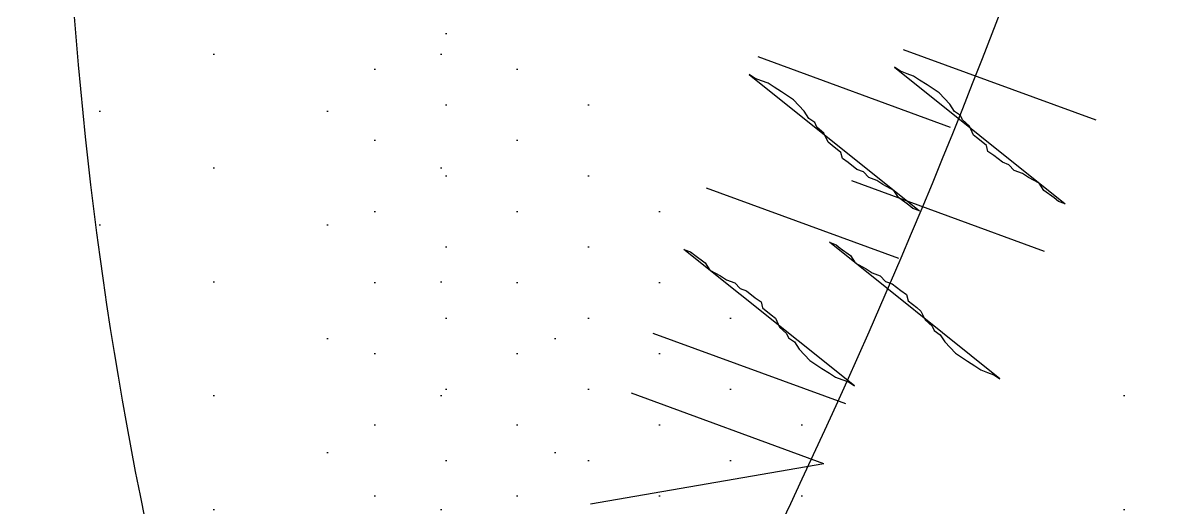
# Model space of a CAD drawing. Extents: x 3694 to 117786, y 20013 to 108631.
# Drawn here: x 83703.7 to 83816.9, y 30373.9 to 30421.5 of the extents above; entities that cross this region are included whole.
import ezdxf

# ---------------------------------------------------------------- set-up
doc = ezdxf.new("R2010")
doc.units = 0
doc.header["$LTSCALE"] = 1000
doc.header["$MEASUREMENT"] = 0
doc.layers.add('家具', color=253, linetype='Continuous')

msp = doc.modelspace()

# ---------------------------------------------------------------- hatches: boundary and pattern name
at = {"layer": '家具'}
h = msp.add_hatch(dxfattribs=at)
h.set_pattern_fill('DOTS', color=8, scale=335.2800000195158, angle=-90.0000000004169, style=0)
h.set_pattern_definition([(270, (111256.2397079756, 11180.68245890895), (20.9550000011435, -10.47750000076235), [0, -20.95500000121974])])
edge = h.paths.add_edge_path()
edge.add_spline(control_points=[(84027.15511742668, 30063.84951564836), (84028.97912367285, 30072.90548769323), (84030.76252983874, 30081.93599412007), (84036.19782185367, 30110.34287196791), (84039.63169860422, 30129.63373144667), (84045.57456561024, 30168.03593621969), (84048.03003279642, 30187.07571478691), (84052.62666024195, 30231.64739469883), (84054.50219399089, 30257.25210493359), (84059.26090707682, 30334.95599048382), (84061.28600784505, 30388.06087078954), (84068.19805183484, 30468.76317827896), (84071.1403265472, 30495.81551098994), (84077.21640674362, 30536.43465740776), (84079.51927136874, 30549.98101310478), (84084.80170846525, 30577.05204844833), (84087.80540463526, 30590.63939114895), (84095.16473866721, 30620.11476973094), (84099.59971871626, 30635.83967392898), (84107.30690558505, 30661.96974661946), (84110.51664513153, 30672.52040503118), (84113.69237292556, 30682.95887921815)], knot_values=[0.007594318894714291, 0.007594318894714291, 0.007594318894714291, 0.007594318894714291, 1.009331685129112, 1.009331685129112, 3.166903830014817, 3.166903830014817, 5.324475974900523, 5.324475974900523, 8.146713981276132, 8.146713981276132, 13.78698518195698, 13.78698518195698, 16.6071207822974, 16.6071207822974, 18.01718858246761, 18.01718858246761, 19.42725638263783, 19.42725638263783, 21.11840045899928, 21.11840045899928, 22.2881602581128, 22.2881602581128, 22.2881602581128, 22.2881602581128], degree=3, periodic=0)
edge.add_ellipse((82197.12121977049, 31244.76312479645), major_axis=(1412.244489370232, 1412.24448934968), ratio=0.9999999999999818, start_angle=-61.33743676422674, end_angle=-48.55714826964773)
edge.add_ellipse((82197.12121976868, 30996.93237551146), major_axis=(1412.244489349654, -1412.244489370206), ratio=0.9999999999999885, start_angle=48.5571482696466, end_angle=61.33743676426361)
edge.add_spline(control_points=[(84113.69237293181, 31558.73662106225), (84110.51664513799, 31569.17509524913), (84107.3069055916, 31579.72575366104), (84099.59971872343, 31605.85582635098), (84095.16473867482, 31621.58073054846), (84087.80540464369, 31651.05610912888), (84084.80170847401, 31664.64345182852), (84079.51927137827, 31691.71448716945), (84077.21640675348, 31705.26084286524), (84071.14032655783, 31745.87998927956), (84068.19805184573, 31772.93232198815), (84063.1088435566, 31832.35191666405), (84061.26726031283, 31864.61623504642), (84059.54576994648, 31896.48947440436)], knot_values=[0.007594318904541566, 0.007594318904541566, 0.007594318904541566, 0.007594318904541566, 1.177354118008585, 1.177354118008585, 2.868498194319651, 2.868498194319651, 4.278565994361959, 4.278565994361959, 5.688633794404266, 5.688633794404266, 8.508769394488882, 8.508769394488882, 11.91787256770212, 11.91787256770212, 11.91787256770212, 11.91787256770212], degree=3, periodic=0)
edge.add_ellipse((84053.77979636936, 31918.91794967945), major_axis=(16.37502602238737, 16.37502602214906), ratio=0.9999999999995666, start_angle=225.8035234418923, end_angle=239.417541532368, ccw=False)
edge.add_ellipse((83918.20968781575, 32282.87509823796), major_axis=(290.1065513958403, 290.1065513916184), ratio=0.9999999999994232, start_angle=234.5429178462428, end_angle=244.3434878472222, ccw=False)
edge.add_ellipse((84698.50685640321, 31759.47094113641), major_axis=(510.6161812611901, -510.6161812686211), ratio=0.9999999999999988, start_angle=215.5301837112753, end_angle=236.2784491778619)
edge.add_ellipse((88465.50364139216, 31287.66644057351), major_axis=(3173.045961268694, -3173.045961314871), ratio=1, start_angle=220.7753203818918, end_angle=231.6420249032678)
edge.add_ellipse((85006.45974289553, 30385.31873802359), major_axis=(756.0877006840558, 756.0877006730525), ratio=0.9999999999999949, start_angle=113.9930274311128, end_angle=139.4777875760855)
edge.add_ellipse((83926.80302405967, 30275.82137921937), major_axis=(20.77520892334281, -20.77520892364515), ratio=0.999999999999889, start_angle=29.349690518414718, end_angle=107.31395154978779, ccw=False)
edge.add_ellipse((83668.52300488591, 30519.22352959977), major_axis=(269.5263520541502, -269.5263520580726), ratio=0.9999999999999978, start_angle=326.06965526290503, end_angle=363.74867896470926, ccw=False)
edge.add_ellipse((83393.05868661722, 30299.26537327281), major_axis=(269.5447157622294, 269.5447157583069), ratio=0.9999999999729833, start_angle=289.4364312615882, end_angle=291.1525348597326, ccw=False)
edge.add_ellipse((83677.75923026488, 28632.01307467539), major_axis=(1063.437138946659, 1063.437138931183), ratio=0.9999999999999937, start_angle=35.30528515153998, end_angle=42.74492259143477, ccw=False)
edge.add_ellipse((83881.44646173222, 29903.69415923853), major_axis=(153.1024992126795, -153.1024992149076), ratio=0.999999999999859, start_angle=92.70420918075928, end_angle=121.7648417998393, ccw=False)
edge = h.paths.add_edge_path()
edge.add_ellipse((83967.43798243221, 29947.41788496872), major_axis=(59.6212863880511, 59.62128638718345), ratio=0.9999999999999157, start_angle=248.1334738211491, end_angle=277.7178630449272)
edge.add_ellipse((83918.64620866305, 29975.41144803368), major_axis=(99.19644208388807, 99.19644208244446), ratio=0.9999999999997502, start_angle=-79.30676778778508, end_angle=-64.31921627686972)
edge.add_ellipse((83793.84818723201, 31486.22295730763), major_axis=(1116.038544751136, -1116.038544767378), ratio=0.9999999999999984, start_angle=303.32411686118166, end_angle=324.37804893725087, ccw=False)
edge.add_spline(control_points=[(83474.4361509018, 29940.5645157935), (83474.2386856984, 29938.37796613926), (83473.38436068178, 29928.79117081313), (83472.7966154394, 29918.77873062686), (83471.94148317343, 29909.38010908476)], knot_values=[0, 0, 0, 0, 0.2418033642713523, 1.052830296575082, 1.052830296575082, 1.052830296575082, 1.052830296575082], degree=3, periodic=0)
edge.add_ellipse((83434.0292442984, 29912.68040538869), major_axis=(26.90938323546606, 26.90938323507446), ratio=0.9999999999999187, start_angle=238.7767705824798, end_angle=310.27284356007203, ccw=False)
edge.add_ellipse((83764.21182816158, 33919.22290212384), major_axis=(2868.19079716257, -2868.19079720431), ratio=0.999999999999999, start_angle=310.4593117003497, end_angle=318.3404531218047)
edge = h.paths.add_edge_path()
edge.add_ellipse((83967.43798244897, 32294.27761531368), major_axis=(59.62128638720404, -59.6212863880717), ratio=0.9999999999995934, start_angle=82.28213695507955, end_angle=111.8665261788591)
edge.add_ellipse((83764.21182812155, 28322.47259816152), major_axis=(2868.190797204475, 2868.190797162734), ratio=0.9999999999999925, start_angle=41.65954687821016, end_angle=49.54410408661445)
edge.add_ellipse((83433.85297564024, 32328.98011737374), major_axis=(26.90938323507334, -26.90938323546495), ratio=0.9999999999999033, start_angle=49.98346972011012, end_angle=121.3236457343994, ccw=False)
edge.add_spline(control_points=[(83471.7647325996, 32332.28594502531), (83472.10160479127, 32328.58941357072), (83472.37619424162, 32325.15364554651), (83472.62261993198, 32321.89144896292)], knot_values=[0, 0, 0, 0, 0.3189857557440551, 0.3189857557440551, 0.3189857557440551, 0.3189857557440551], degree=3, periodic=0)
edge.add_ellipse((83902.11064115842, 28776.02485493893), major_axis=(2525.631590593394, -2525.631590630149), ratio=0.9999999999999991, start_angle=132.8754075785099, end_angle=141.9062269296692, ccw=False)
edge = h.paths.add_edge_path()
edge.add_ellipse((83753.5508665897, 31858.42556464603), major_axis=(221.1621733467877, -221.1621733500064), ratio=0.9999999999999994, start_angle=219.8560000035077, end_angle=290.9319768433341)
edge.add_ellipse((83844.27380604482, 31598.98349199237), major_axis=(155.4479335059184, -155.4479335081807), ratio=0.9999999999999929, start_angle=231.8281592482279, end_angle=294.8810682384705)
edge.add_ellipse((83220.82232209203, 31223.88327474505), major_axis=(405.3237388022998, 405.3237387964011), ratio=0.9999999999999992, start_angle=285.52623263396157, end_angle=332.11357467867344, ccw=False)
edge.add_ellipse((83930.83496040059, 30642.74064309393), major_axis=(258.8230775317033, 258.8230775279367), ratio=0.9999999999999818, start_angle=80.19826500577827, end_angle=130.5062586859865)
edge.add_ellipse((83656.38910223376, 30409.27637132816), major_axis=(196.0891473893851, -196.0891473922387), ratio=0.9999999999999981, start_angle=154.0384846775883, end_angle=216.6923729745889)
edge.add_ellipse((83742.31999035792, 29953.04518182699), major_axis=(433.6778078819464, 433.6778078756351), ratio=0.999999999999949, start_angle=80.98112304628877, end_angle=109.8781780001218)
edge.add_ellipse((98874.49023999237, 31069.66315227786), major_axis=(11109.22604682503, 11109.22604666336), ratio=0.9999999999995928, start_angle=138.1241672681158, end_angle=138.7143909774701)
edge.add_spline(control_points=[(83196.67458397562, 30051.86996501972), (83203.70190761602, 30051.42830050935), (83210.84735139846, 30051.32810774105), (83218.35348012175, 30051.60857363947)], knot_values=[2.293510373809953, 2.293510373809953, 2.293510373809953, 2.293510373809953, 2.979732802934619, 2.979732802934619, 2.979732802934619, 2.979732802934619], degree=3, periodic=0)
edge.add_spline(control_points=[(83218.35348012175, 30051.60857363947), (83222.57265282645, 30051.76622268945), (83233.92762974976, 30052.49451053924), (83249.9028957067, 30054.55284509757), (83246.24242323764, 30068.29956438962), (83249.98165012314, 30072.0753370373), (83252.75826761083, 30073.65261044333)], knot_values=[2.979732802934619, 2.979732802934619, 2.979732802934619, 2.979732802934619, 3.36545639614831, 3.990521829336836, 4.278466320926378, 4.605763273049225, 4.605763273049225, 4.605763273049225, 4.605763273049225], degree=3, periodic=0)
edge.add_spline(control_points=[(83252.75826761083, 30073.65261044333), (83255.54464780063, 30075.23542960778), (83259.12399357097, 30076.38384293904), (83262.70333934149, 30077.53225627031)], knot_values=[4.605763273049225, 4.605763273049225, 4.605763273049225, 4.605763273049225, 4.934211014792284, 4.934211014792284, 4.934211014792284, 4.934211014792284], degree=3, periodic=0)
edge.add_ellipse((83677.75923026488, 28632.01307467539), major_axis=(1063.437138946965, 1063.437138931489), ratio=0.9999999999998375, start_angle=52.795632896919415, end_angle=61.02050574382298, ccw=False)
edge.add_ellipse((83606.43853596541, 30391.82192870189), major_axis=(212.5834902204784, 212.5834902173847), ratio=0.9999999999999212, start_angle=165.6335501199894, end_angle=198.8130742464472, ccw=False)
edge.add_ellipse((83606.53529219133, 30073.20208772484), major_axis=(217.1797520395243, -217.1797520426849), ratio=0.9999999999998674, start_angle=151.0252170128921, end_angle=192.4102655699839, ccw=False)
edge.add_ellipse((83958.57061230812, 30199.8162238651), major_axis=(331.0872910126342, -331.0872910174525), ratio=0.9999999999999813, start_angle=177.8463850309959, end_angle=203.8962665094932, ccw=False)
edge.add_ellipse((83391.45132926984, 30184.46120221519), major_axis=(308.6143108828238, 308.6143108783327), ratio=0.99999999999966, start_angle=2.0533838449994732, end_angle=10.260448050109005, ccw=False)
edge.add_spline(control_points=[(83688.80962410086, 30503.93519216686), (83697.76162831933, 30496.88594257535), (83720.20407128055, 30479.21365623382), (83710.42763319172, 30542.4570108064), (83733.44099475267, 30577.51144562587), (83760.66692495726, 30637.11177086852), (83728.07013237603, 30702.74252196374), (83747.31235151888, 30784.50807644733), (83763.24835103104, 30871.3387227628), (83822.93104365663, 30907.47544095397), (83831.5542470285, 30963.01912850196), (83864.4119503361, 30951.19898152208), (83865.89797450964, 30968.36456537583), (83866.57851991047, 30977.30063957456)], knot_values=[28.72622828787619, 28.72622828787619, 28.72622828787619, 28.72622828787619, 29.65137003608691, 31.04553471454428, 32.97090723718488, 34.80045963000916, 37.53798117998499, 40.13244696109814, 43.73799823656201, 46.29924793153518, 47.53881564063179, 48.20545028199999, 48.98405692497199, 48.98405692497199, 48.98405692497199, 48.98405692550385], degree=3, periodic=0)
edge.add_ellipse((77579.6898859512, 31139.0403968073), major_axis=(4446.972478297195, 4446.972478232476), ratio=0.9999999999999976, start_angle=-46.47369586912973, end_angle=-42.84626635100496)
edge.add_spline(control_points=[(83864.21607810677, 31375.38545175377), (83862.81395455799, 31389.27132053718), (83859.6371019301, 31413.7790503848), (83816.06914233156, 31444.79300325448), (83795.3408773722, 31513.37248249469), (83759.8912261637, 31577.01717162506), (83771.15279836346, 31648.50423551207), (83734.39387655049, 31671.15767597621), (83702.0344097513, 31758.01166092785), (83701.46360967551, 31736.77296732064)], knot_values=[0, 0, 0, 1.163513729807164e-12, 1.426783815582302, 2.507845637052222, 5.446644405802077, 8.794161911986935, 10.36550993041577, 12.19506232323765, 14.47634677036475, 14.47634677036475, 14.47634677036475, 14.47634677036475], degree=3, periodic=0)
edge.add_ellipse((84094.56320862369, 31991.15514800607), major_axis=(331.0872910126524, -331.0872910174706), ratio=0.9999999999999547, start_angle=233.1899730444863, end_angle=257.9076692015958, ccw=False)
edge.add_ellipse((83779.72798511799, 32193.24123886909), major_axis=(217.1797520395305, -217.179752042691), ratio=0.9999999999999556, start_angle=244.6759739839959, end_angle=286.0610225410798, ccw=False)
edge.add_ellipse((83708.42717162543, 31882.70169803538), major_axis=(212.5834902213945, 212.5834902183008), ratio=0.9999999999956851, start_angle=85.14470269029368, end_angle=91.45268943398088, ccw=False)
edge.add_ellipse((83674.22219581134, 33494.59638257384), major_axis=(983.7752406303243, 983.7752406160079), ratio=0.9999999999998531, start_angle=208.0880272447276, end_angle=218.4118439115923, ccw=False)
edge.add_spline(control_points=[(83269.4992919237, 32163.49652937126), (83263.98926071734, 32165.30407445101), (83258.47922951086, 32167.11161953051), (83255.89064627368, 32170.49494394559)], knot_values=[4.42752981046754, 4.42752981046754, 4.42752981046754, 4.42752981046754, 4.934211014792284, 4.934211014792284, 4.934211014792284, 4.934211014792284], degree=3, periodic=0)
edge.add_ellipse((83748.31931969017, 32290.21585165175), major_axis=(358.3427787335385, -358.3427787387537), ratio=0.999999999999975, start_angle=238.6648212037559, end_angle=277.816367146285)
h = msp.add_hatch(dxfattribs=at)
h.set_pattern_fill('DOTS', color=8, scale=178.8160000104085, angle=-90.0000000004169, style=0)
h.set_pattern_definition([(90, (99827.03684580437, 40884.77760019903), (11.17600000069119, 5.588000000243943), [0, -11.17600000065053])])
edge = h.paths.add_edge_path(flags=17)
edge.add_ellipse((83919.17419516394, 30580.72069023791), major_axis=(23.25952561871671, -23.2595256190552), ratio=0.9999999999999566, start_angle=197.4293742980922, end_angle=247.2256321012528)
edge.add_ellipse((83812.21124108174, 30531.90675167726), major_axis=(59.904649167237, 59.90464916636522), ratio=0.9999999999999393, start_angle=-19.5751923782937, end_angle=24.16555291353093)
edge.add_ellipse((83854.27843657587, 30566.04156581144), major_axis=(32.94986328230103, 32.94986328182152), ratio=0.9999999999999538, start_angle=-5.078446253501681, end_angle=59.84114380388081, ccw=False)
edge = h.paths.add_edge_path(flags=17)
edge.add_ellipse((83163.75704085657, 30665.53658972289), major_axis=(481.3748926455798, -481.3748926525853), ratio=0.9999999999980935, start_angle=400.4122738737361, end_angle=401.14692602743605, ccw=False)
edge.add_ellipse((83788.66361781076, 30599.70835386248), major_axis=(38.80003682615098, -38.80003682671563), ratio=0.9999999999998465, start_angle=56.96626177507412, end_angle=128.4606080737423)
edge.add_ellipse((83796.77648484954, 30675.53518460412), major_axis=(15.12758440150134, -15.12758440172149), ratio=0.9999999999999712, start_angle=310.0022228544645, end_angle=447.0101969954212)
edge.add_ellipse((83752.22458916833, 30622.11157614165), major_axis=(64.19840911879201, -64.19840911972629), ratio=0.9999999999999993, start_angle=43.53494098790259, end_angle=93.25647343301858, ccw=False)
edge = h.paths.add_edge_path()
edge.add_ellipse((83580.18283011057, 30597.60968812413), major_axis=(242.0371122325541, 242.0371122290318), ratio=0.9999999999999936, start_angle=258.5394166081302, end_angle=308.1497845990816, ccw=False)
edge.add_spline(control_points=[(83769.30285520908, 30312.30714081546), (83761.36164748919, 30305.7257152477), (83751.25523110869, 30297.34983219422), (83742.66776385761, 30302.97867593136), (83740.944754142, 30304.56856041494)], knot_values=[0, 0, 0, 0, 1.42238482592121, 1.810204922351612, 1.810204922351612, 1.810204922351612, 1.810204922351612], degree=3, periodic=0)
edge.add_ellipse((83163.75704087263, 30665.53658971816), major_axis=(481.3748926365894, -481.3748926435948), ratio=0.9999999999984875, start_angle=12.9785078464626, end_angle=17.57136510295455)
edge.add_ellipse((83606.79391079133, 30611.58797402), major_axis=(216.1019309929251, -216.10193099607), ratio=0.9999999999999805, start_angle=346.8345493291795, end_angle=397.9332034731351)
edge.add_ellipse((83452.8258495396, 30676.44200364913), major_axis=(331.3486877307118, -331.3486877355338), ratio=0.9999999999999989, start_angle=32.37103093941994, end_angle=75.25655211311418)
edge.add_ellipse((82863.17626978274, 30817.27515258704), major_axis=(706.3772336419537, 706.3772336316739), ratio=0.9999999999997193, start_angle=-39.52687022804582, end_angle=-36.92237628317469)
edge.add_spline(control_points=[(83852.23337975724, 30957.64475617141), (83855.95283407386, 30957.80998533812), (83867.22988482236, 30955.64970532113), (83870.12077772139, 30943.95705399555), (83872.07238671699, 30936.06347775233)], knot_values=[0, 0, 0, 0, 0.5819764206049407, 1.791185280154921, 1.791185280154921, 1.791185280154921, 1.791185280154921], degree=3, periodic=0)
edge.add_ellipse((83422.23205897101, 30686.50987398993), major_axis=(363.7535715381587, -363.7535715434523), ratio=0.9999999999999993, start_angle=390.3935585979345, end_angle=434.019778702312, ccw=False)
edge = h.paths.add_edge_path()
edge.add_spline(control_points=[(83828.27900084098, 30937.98963903839), (83832.15863116404, 30944.9949617565), (83837.55144093653, 30954.73258355781), (83849.04813677039, 30957.50325825284), (83852.23337975724, 30957.64475617141)], knot_values=[1.791185280154921, 1.791185280154921, 1.791185280154921, 1.791185280154921, 3.069002213139684, 3.567391534373676, 3.567391534373676, 3.567391534373676, 3.567391534373676], degree=3, periodic=0)
edge.add_ellipse((82863.17626978274, 30817.27515258678), major_axis=(706.3772336421976, 706.3772336319176), ratio=0.999999999999922, start_angle=320.47312977196174, end_angle=323.0776237168323, ccw=False)
edge.add_ellipse((84163.12516639534, 30658.29685382225), major_axis=(281.0686011704061, 281.0686011663158), ratio=0.9999999999999806, start_angle=95.23358330781208, end_angle=138.9317992611657)
edge.add_ellipse((84169.12655720544, 30493.54676055024), major_axis=(300.7962628500186, -300.7962628543961), ratio=0.9999999999999956, start_angle=206.1422413992029, end_angle=244.4432589827649)
edge.add_ellipse((83163.75704087263, 30665.53658971816), major_axis=(481.3748926365481, -481.3748926435531), ratio=0.999999999997209, start_angle=372.9785078464747, end_angle=377.5713651029771, ccw=False)
edge.add_spline(control_points=[(83740.944754142, 30304.56856041494), (83738.32992694083, 30306.98135771771), (83731.2022829289, 30316.99910742217), (83728.07591740064, 30326.82818275806), (83725.97851335838, 30333.42227489366)], knot_values=[1.810204922351612, 1.810204922351612, 1.810204922351612, 1.810204922351612, 2.398757922429805, 3.598446597238173, 3.598446597238173, 3.598446597238173, 3.598446597238173], degree=3, periodic=0)
edge.add_ellipse((84096.28077955298, 30451.42514902838), major_axis=(274.8167086033964, 274.8167085993969), ratio=0.9999999999999986, start_angle=107.85150721330089, end_angle=152.6753304847041, ccw=False)
edge.add_ellipse((84040.73313160012, 30720.11018314488), major_axis=(215.1838922624662, 215.1838922593347), ratio=0.9999999999999896, start_angle=89.27769578140129, end_angle=152.4675057723358, ccw=False)
h = msp.add_hatch(dxfattribs=at)
h.set_pattern_fill('DOTS', color=8, scale=111.7600000065053, angle=-90.0000000004169, style=0)
h.set_pattern_definition([(270, (60499.17146579662, 120994.9704628255), (6.985000000381167, -3.492500000254116), [0, -6.98500000040658])])
edge = h.paths.add_edge_path()
edge.add_ellipse((83721.48270069985, 29954.88681396513), major_axis=(290.1065513958096, 290.1065513915877), ratio=0.9999999999998728, start_angle=35.18648228385678, end_angle=43.96553536475812)
edge.add_ellipse((83597.6815511042, 30408.2236448246), major_axis=(97.66234371870365, -97.66234372012491), ratio=0.9999999999999937, start_angle=26.80313823718866, end_angle=71.9801915166628)
edge.add_ellipse((83391.45132926984, 30184.46120221474), major_axis=(308.6143108828816, 308.6143108783905), ratio=0.9999999999999354, start_angle=338.5948503737864, end_angle=356.0153580243669, ccw=False)

# ---------------------------------------------------------------- linework, layer by layer
at = {"layer": '家具', "color": 8, "linetype": 'Continuous'}
for p, q in [((83775.86599450684, 30418.22924827062, 1.41431932393393e-09), (83794.76920603114, 30411.3034997662, 1.41431932393393e-09)), ((83775.86599450684, 30418.22924827062, 1.41431932393393e-09), (83794.76920603114, 30411.3034997662, 1.41431932393393e-09)), ((83775.86599450684, 30418.22924827062, 1.41431932393393e-09), (83794.76920603114, 30411.3034997662, 1.41431932393393e-09)), ((83775.86599450684, 30418.22924827062, 1.41431932393393e-09), (83794.76920603114, 30411.3034997662, 1.41431932393393e-09)), ((83790.15487810007, 30418.93304120847, 1.41431932393393e-09), (83809.05808962444, 30412.00729270427, 1.41431932393393e-09)), ((83790.15487810007, 30418.93304120847, 1.41431932393393e-09), (83809.05808962444, 30412.00729270427, 1.41431932393393e-09)), ((83790.15487810007, 30418.93304120847, 1.41431932393393e-09), (83809.05808962444, 30412.00729270427, 1.41431932393393e-09)), ((83790.15487810007, 30418.93304120847, 1.41431932393393e-09), (83809.05808962444, 30412.00729270427, 1.41431932393393e-09)), ((83804.0236568366, 30399.09272190877, 1.41431932393393e-09), (83785.12044531232, 30406.01847041316, 1.41431932393393e-09)), ((83804.0236568366, 30399.09272190877, 1.41431932393393e-09), (83785.12044531232, 30406.01847041316, 1.41431932393393e-09)), ((83804.0236568366, 30399.09272190877, 1.41431932393393e-09), (83785.12044531232, 30406.01847041316, 1.41431932393393e-09)), ((83804.0236568366, 30399.09272190877, 1.41431932393393e-09), (83785.12044531232, 30406.01847041316, 1.41431932393393e-09)), ((83789.73477324341, 30398.3889289707, 1.41431932393393e-09), (83770.83156171911, 30405.31467747512, 1.41431932393393e-09)), ((83789.73477324341, 30398.3889289707, 1.41431932393393e-09), (83770.83156171911, 30405.31467747512, 1.41431932393393e-09)), ((83789.73477324341, 30398.3889289707, 1.41431932393393e-09), (83770.83156171911, 30405.31467747512, 1.41431932393393e-09)), ((83789.73477324341, 30398.3889289707, 1.41431932393393e-09), (83770.83156171911, 30405.31467747512, 1.41431932393393e-09)), ((83784.50593616138, 30384.11728550525, 1.41431932393393e-09), (83765.60272463715, 30391.04303400965, 1.41431932393393e-09)), ((83784.50593616138, 30384.11728550525, 1.41431932393393e-09), (83765.60272463715, 30391.04303400965, 1.41431932393393e-09)), ((83784.50593616138, 30384.11728550525, 1.41431932393393e-09), (83765.60272463715, 30391.04303400965, 1.41431932393393e-09)), ((83784.50593616138, 30384.11728550525, 1.41431932393393e-09), (83765.60272463715, 30391.04303400965, 1.41431932393393e-09)), ((83782.35288559823, 30378.2407264312, 1.41431932393393e-09), (83763.44967407396, 30385.1664749354, 1.41431932393393e-09)), ((83782.35288559823, 30378.2407264312, 1.41431932393393e-09), (83763.44967407396, 30385.1664749354, 1.41431932393393e-09)), ((83782.35288559823, 30378.2407264312, 1.41431932393393e-09), (83763.44967407396, 30385.1664749354, 1.41431932393393e-09)), ((83782.35288559823, 30378.2407264312, 1.41431932393393e-09), (83763.44967407396, 30385.1664749354, 1.41431932393393e-09)), ((83782.35288559823, 30378.2407264312, 1.41431932393393e-09), (83759.45115159955, 30374.25286522667, 1.41431932393393e-09)), ((83782.35288559823, 30378.2407264312, 1.41431932393393e-09), (83759.45115159955, 30374.25286522667, 1.41431932393393e-09)), ((83782.35288559823, 30378.2407264312, 1.41431932393393e-09), (83759.45115159955, 30374.25286522667, 1.41431932393393e-09)), ((83782.35288559823, 30378.2407264312, 1.41431932393393e-09), (83759.45115159955, 30374.25286522667, 1.41431932393393e-09))]:
    msp.add_line(p, q, dxfattribs=at)
for points in [[(83806.04043547083, 30403.77087540769), (83805.3990510233, 30404.00586549773), (83804.97676021013, 30404.34245417721), (83803.97183247205, 30405.07437905849), (83803.50669059204, 30405.79040748421), (83802.4438548399, 30406.36167867497), (83801.86121791486, 30406.75701487675), (83801.0594873555, 30407.05075248931), (83800.5352903743, 30407.60559529479), (83799.8939059269, 30407.84058538482), (83799.04932430056, 30408.51376274361), (83798.46668737556, 30408.90909894558), (83798.32223771936, 30409.50763232608), (83797.47765609315, 30410.18080968483), (83797.05536527996, 30410.51739836435), (83796.64897092247, 30411.39377290179), (83795.96473540812, 30412.00820273828), (83795.76153822942, 30412.446390007), (83795.1789013044, 30412.84172620878), (83794.7137594244, 30413.5577546345), (83794.1898700219, 30414.11343694845), (83793.66598061948, 30414.6691192622), (83793.08334369444, 30415.06445546398), (83792.50070676942, 30415.45979166599), (83791.758563241, 30415.91356781172), (83791.175926316, 30416.30890401372), (83790.53454186847, 30416.54389410376), (83789.89315742104, 30416.77888419379), (83789.310520496, 30417.17422039558)], [(83806.04043547083, 30403.77087540769), (83805.3990510233, 30404.00586549773), (83804.97676021013, 30404.34245417721), (83803.97183247205, 30405.07437905849), (83803.50669059204, 30405.79040748421), (83802.4438548399, 30406.36167867497), (83801.86121791486, 30406.75701487675), (83801.0594873555, 30407.05075248931), (83800.5352903743, 30407.60559529479), (83799.8939059269, 30407.84058538482), (83799.04932430056, 30408.51376274361), (83798.46668737556, 30408.90909894558), (83798.32223771936, 30409.50763232608), (83797.47765609315, 30410.18080968483), (83797.05536527996, 30410.51739836435), (83796.64897092247, 30411.39377290179), (83795.96473540812, 30412.00820273828), (83795.76153822942, 30412.446390007), (83795.1789013044, 30412.84172620878), (83794.7137594244, 30413.5577546345), (83794.1898700219, 30414.11343694845), (83793.66598061948, 30414.6691192622), (83793.08334369444, 30415.06445546398), (83792.50070676942, 30415.45979166599), (83791.758563241, 30415.91356781172), (83791.175926316, 30416.30890401372), (83790.53454186847, 30416.54389410376), (83789.89315742104, 30416.77888419379), (83789.310520496, 30417.17422039558)], [(83806.04043547083, 30403.77087540769), (83805.3990510233, 30404.00586549773), (83804.97676021013, 30404.34245417721), (83803.97183247205, 30405.07437905849), (83803.50669059204, 30405.79040748421), (83802.4438548399, 30406.36167867497), (83801.86121791486, 30406.75701487675), (83801.0594873555, 30407.05075248931), (83800.5352903743, 30407.60559529479), (83799.8939059269, 30407.84058538482), (83799.04932430056, 30408.51376274361), (83798.46668737556, 30408.90909894558), (83798.32223771936, 30409.50763232608), (83797.47765609315, 30410.18080968483), (83797.05536527996, 30410.51739836435), (83796.64897092247, 30411.39377290179), (83795.96473540812, 30412.00820273828), (83795.76153822942, 30412.446390007), (83795.1789013044, 30412.84172620878), (83794.7137594244, 30413.5577546345), (83794.1898700219, 30414.11343694845), (83793.66598061948, 30414.6691192622), (83793.08334369444, 30415.06445546398), (83792.50070676942, 30415.45979166599), (83791.758563241, 30415.91356781172), (83791.175926316, 30416.30890401372), (83790.53454186847, 30416.54389410376), (83789.89315742104, 30416.77888419379), (83789.310520496, 30417.17422039558)], [(83806.04043547083, 30403.77087540769), (83805.3990510233, 30404.00586549773), (83804.97676021013, 30404.34245417721), (83803.97183247205, 30405.07437905849), (83803.50669059204, 30405.79040748421), (83802.4438548399, 30406.36167867497), (83801.86121791486, 30406.75701487675), (83801.0594873555, 30407.05075248931), (83800.5352903743, 30407.60559529479), (83799.8939059269, 30407.84058538482), (83799.04932430056, 30408.51376274361), (83798.46668737556, 30408.90909894558), (83798.32223771936, 30409.50763232608), (83797.47765609315, 30410.18080968483), (83797.05536527996, 30410.51739836435), (83796.64897092247, 30411.39377290179), (83795.96473540812, 30412.00820273828), (83795.76153822942, 30412.446390007), (83795.1789013044, 30412.84172620878), (83794.7137594244, 30413.5577546345), (83794.1898700219, 30414.11343694845), (83793.66598061948, 30414.6691192622), (83793.08334369444, 30415.06445546398), (83792.50070676942, 30415.45979166599), (83791.758563241, 30415.91356781172), (83791.175926316, 30416.30890401372), (83790.53454186847, 30416.54389410376), (83789.89315742104, 30416.77888419379), (83789.310520496, 30417.17422039558)], [(83791.75155187749, 30403.06708246962), (83791.11016743006, 30403.30207255969), (83790.68787661692, 30403.63866123915), (83789.68294887884, 30404.37058612045), (83789.21780699883, 30405.08661454614), (83788.15497124661, 30405.6578857369), (83787.5723343217, 30406.05322193891), (83786.77060376228, 30406.34695955146), (83786.24640678112, 30406.90180235675), (83785.60502233356, 30407.13679244678), (83784.76044070737, 30407.80996980554), (83784.17780378235, 30408.20530600755), (83784.03335412615, 30408.80383938823), (83783.18877249985, 30409.47701674699), (83782.76648168678, 30409.81360542629), (83782.36008732929, 30410.68997996394), (83781.67585181489, 30411.30440980021), (83781.4726546362, 30411.74259706893), (83780.8900177112, 30412.13793327094), (83780.42487583119, 30412.85396169666), (83779.90098642866, 30413.40964401041), (83779.37709702618, 30413.96532632416), (83778.79446010113, 30414.36066252613), (83778.21182317626, 30414.75599872792), (83777.46967964784, 30415.20977487367), (83776.88704272278, 30415.60511107568), (83776.24565827526, 30415.84010116569), (83775.60427382773, 30416.07509125576), (83775.02163690269, 30416.47042745773)], [(83791.75155187749, 30403.06708246962), (83791.11016743006, 30403.30207255969), (83790.68787661692, 30403.63866123915), (83789.68294887884, 30404.37058612045), (83789.21780699883, 30405.08661454614), (83788.15497124661, 30405.6578857369), (83787.5723343217, 30406.05322193891), (83786.77060376228, 30406.34695955146), (83786.24640678112, 30406.90180235675), (83785.60502233356, 30407.13679244678), (83784.76044070737, 30407.80996980554), (83784.17780378235, 30408.20530600755), (83784.03335412615, 30408.80383938823), (83783.18877249985, 30409.47701674699), (83782.76648168678, 30409.81360542629), (83782.36008732929, 30410.68997996394), (83781.67585181489, 30411.30440980021), (83781.4726546362, 30411.74259706893), (83780.8900177112, 30412.13793327094), (83780.42487583119, 30412.85396169666), (83779.90098642866, 30413.40964401041), (83779.37709702618, 30413.96532632416), (83778.79446010113, 30414.36066252613), (83778.21182317626, 30414.75599872792), (83777.46967964784, 30415.20977487367), (83776.88704272278, 30415.60511107568), (83776.24565827526, 30415.84010116569), (83775.60427382773, 30416.07509125576), (83775.02163690269, 30416.47042745773)], [(83791.75155187749, 30403.06708246962), (83791.11016743006, 30403.30207255969), (83790.68787661692, 30403.63866123915), (83789.68294887884, 30404.37058612045), (83789.21780699883, 30405.08661454614), (83788.15497124661, 30405.6578857369), (83787.5723343217, 30406.05322193891), (83786.77060376228, 30406.34695955146), (83786.24640678112, 30406.90180235675), (83785.60502233356, 30407.13679244678), (83784.76044070737, 30407.80996980554), (83784.17780378235, 30408.20530600755), (83784.03335412615, 30408.80383938823), (83783.18877249985, 30409.47701674699), (83782.76648168678, 30409.81360542629), (83782.36008732929, 30410.68997996394), (83781.67585181489, 30411.30440980021), (83781.4726546362, 30411.74259706893), (83780.8900177112, 30412.13793327094), (83780.42487583119, 30412.85396169666), (83779.90098642866, 30413.40964401041), (83779.37709702618, 30413.96532632416), (83778.79446010113, 30414.36066252613), (83778.21182317626, 30414.75599872792), (83777.46967964784, 30415.20977487367), (83776.88704272278, 30415.60511107568), (83776.24565827526, 30415.84010116569), (83775.60427382773, 30416.07509125576), (83775.02163690269, 30416.47042745773)], [(83791.75155187749, 30403.06708246962), (83791.11016743006, 30403.30207255969), (83790.68787661692, 30403.63866123915), (83789.68294887884, 30404.37058612045), (83789.21780699883, 30405.08661454614), (83788.15497124661, 30405.6578857369), (83787.5723343217, 30406.05322193891), (83786.77060376228, 30406.34695955146), (83786.24640678112, 30406.90180235675), (83785.60502233356, 30407.13679244678), (83784.76044070737, 30407.80996980554), (83784.17780378235, 30408.20530600755), (83784.03335412615, 30408.80383938823), (83783.18877249985, 30409.47701674699), (83782.76648168678, 30409.81360542629), (83782.36008732929, 30410.68997996394), (83781.67585181489, 30411.30440980021), (83781.4726546362, 30411.74259706893), (83780.8900177112, 30412.13793327094), (83780.42487583119, 30412.85396169666), (83779.90098642866, 30413.40964401041), (83779.37709702618, 30413.96532632416), (83778.79446010113, 30414.36066252613), (83778.21182317626, 30414.75599872792), (83777.46967964784, 30415.20977487367), (83776.88704272278, 30415.60511107568), (83776.24565827526, 30415.84010116569), (83775.60427382773, 30416.07509125576), (83775.02163690269, 30416.47042745773)], [(83768.62037879074, 30399.27945130603), (83769.26176323817, 30399.04446121599), (83769.68405405137, 30398.7078725365), (83770.68898178946, 30397.9759476552), (83771.15412366943, 30397.25991922951), (83772.21779893013, 30396.68834046018), (83772.80043585504, 30396.2930042582), (83773.60216641444, 30395.99926664565), (83774.1263633956, 30395.44442384036), (83774.76774784313, 30395.20943375032), (83775.61232946935, 30394.53625639154), (83776.19496639437, 30394.14092018957), (83776.33941605057, 30393.54238680907), (83777.18315816844, 30392.86951702886), (83777.60544898151, 30392.53292834937), (83778.011843339, 30391.65655381193), (83778.69607885333, 30391.04212397544), (83778.89927603214, 30390.60393670672), (83779.48191295705, 30390.20860050494), (83779.94705483706, 30389.49257207922), (83780.47094423955, 30388.93688976546), (83780.99483364208, 30388.38120745171), (83781.57747056709, 30387.9858712497), (83782.16010749203, 30387.59053504773), (83782.90309052893, 30387.13645132343), (83783.48572745394, 30386.74111512143), (83784.12711190146, 30386.50612503139), (83784.76849634899, 30386.27113494135), (83785.351133274, 30385.87579873938)], [(83768.62037879074, 30399.27945130603), (83769.26176323817, 30399.04446121599), (83769.68405405137, 30398.7078725365), (83770.68898178946, 30397.9759476552), (83771.15412366943, 30397.25991922951), (83772.21779893013, 30396.68834046018), (83772.80043585504, 30396.2930042582), (83773.60216641444, 30395.99926664565), (83774.1263633956, 30395.44442384036), (83774.76774784313, 30395.20943375032), (83775.61232946935, 30394.53625639154), (83776.19496639437, 30394.14092018957), (83776.33941605057, 30393.54238680907), (83777.18315816844, 30392.86951702886), (83777.60544898151, 30392.53292834937), (83778.011843339, 30391.65655381193), (83778.69607885333, 30391.04212397544), (83778.89927603214, 30390.60393670672), (83779.48191295705, 30390.20860050494), (83779.94705483706, 30389.49257207922), (83780.47094423955, 30388.93688976546), (83780.99483364208, 30388.38120745171), (83781.57747056709, 30387.9858712497), (83782.16010749203, 30387.59053504773), (83782.90309052893, 30387.13645132343), (83783.48572745394, 30386.74111512143), (83784.12711190146, 30386.50612503139), (83784.76849634899, 30386.27113494135), (83785.351133274, 30385.87579873938)], [(83768.62037879074, 30399.27945130603), (83769.26176323817, 30399.04446121599), (83769.68405405137, 30398.7078725365), (83770.68898178946, 30397.9759476552), (83771.15412366943, 30397.25991922951), (83772.21779893013, 30396.68834046018), (83772.80043585504, 30396.2930042582), (83773.60216641444, 30395.99926664565), (83774.1263633956, 30395.44442384036), (83774.76774784313, 30395.20943375032), (83775.61232946935, 30394.53625639154), (83776.19496639437, 30394.14092018957), (83776.33941605057, 30393.54238680907), (83777.18315816844, 30392.86951702886), (83777.60544898151, 30392.53292834937), (83778.011843339, 30391.65655381193), (83778.69607885333, 30391.04212397544), (83778.89927603214, 30390.60393670672), (83779.48191295705, 30390.20860050494), (83779.94705483706, 30389.49257207922), (83780.47094423955, 30388.93688976546), (83780.99483364208, 30388.38120745171), (83781.57747056709, 30387.9858712497), (83782.16010749203, 30387.59053504773), (83782.90309052893, 30387.13645132343), (83783.48572745394, 30386.74111512143), (83784.12711190146, 30386.50612503139), (83784.76849634899, 30386.27113494135), (83785.351133274, 30385.87579873938)], [(83768.62037879074, 30399.27945130603), (83769.26176323817, 30399.04446121599), (83769.68405405137, 30398.7078725365), (83770.68898178946, 30397.9759476552), (83771.15412366943, 30397.25991922951), (83772.21779893013, 30396.68834046018), (83772.80043585504, 30396.2930042582), (83773.60216641444, 30395.99926664565), (83774.1263633956, 30395.44442384036), (83774.76774784313, 30395.20943375032), (83775.61232946935, 30394.53625639154), (83776.19496639437, 30394.14092018957), (83776.33941605057, 30393.54238680907), (83777.18315816844, 30392.86951702886), (83777.60544898151, 30392.53292834937), (83778.011843339, 30391.65655381193), (83778.69607885333, 30391.04212397544), (83778.89927603214, 30390.60393670672), (83779.48191295705, 30390.20860050494), (83779.94705483706, 30389.49257207922), (83780.47094423955, 30388.93688976546), (83780.99483364208, 30388.38120745171), (83781.57747056709, 30387.9858712497), (83782.16010749203, 30387.59053504773), (83782.90309052893, 30387.13645132343), (83783.48572745394, 30386.74111512143), (83784.12711190146, 30386.50612503139), (83784.76849634899, 30386.27113494135), (83785.351133274, 30385.87579873938)], [(83782.90926238398, 30399.98324424407), (83783.55064683147, 30399.74825415403), (83783.97293764455, 30399.41166547457), (83784.97786538275, 30398.67974059327), (83785.44300726273, 30397.96371216755), (83786.50668252332, 30397.39213339805), (83787.08931944837, 30396.99679719627), (83787.89105000775, 30396.70305958372), (83788.4152469888, 30396.14821677843), (83789.05663143637, 30395.91322668836), (83789.90121306258, 30395.24004932961), (83790.48384998758, 30394.8447131276), (83790.62829964387, 30394.24617974692), (83791.47204176165, 30393.57330996673), (83791.89433257481, 30393.23672128743), (83792.3007269323, 30392.36034674977), (83792.98496244664, 30391.74591691351), (83793.18815962535, 30391.30772964476), (83793.77079655037, 30390.91239344278), (83794.2359384304, 30390.19636501729), (83794.75982783281, 30389.64068270331), (83795.28371723532, 30389.08500038956), (83795.86635416033, 30388.68966418778), (83796.44899108534, 30388.2943279858), (83797.19197412222, 30387.84024426128), (83797.77461104724, 30387.44490805949), (83798.41599549467, 30387.20991796946), (83799.0573799422, 30386.97492787942), (83799.64001686723, 30386.57959167742)], [(83782.90926238398, 30399.98324424407), (83783.55064683147, 30399.74825415403), (83783.97293764455, 30399.41166547457), (83784.97786538275, 30398.67974059327), (83785.44300726273, 30397.96371216755), (83786.50668252332, 30397.39213339805), (83787.08931944837, 30396.99679719627), (83787.89105000775, 30396.70305958372), (83788.4152469888, 30396.14821677843), (83789.05663143637, 30395.91322668836), (83789.90121306258, 30395.24004932961), (83790.48384998758, 30394.8447131276), (83790.62829964387, 30394.24617974692), (83791.47204176165, 30393.57330996673), (83791.89433257481, 30393.23672128743), (83792.3007269323, 30392.36034674977), (83792.98496244664, 30391.74591691351), (83793.18815962535, 30391.30772964476), (83793.77079655037, 30390.91239344278), (83794.2359384304, 30390.19636501729), (83794.75982783281, 30389.64068270331), (83795.28371723532, 30389.08500038956), (83795.86635416033, 30388.68966418778), (83796.44899108534, 30388.2943279858), (83797.19197412222, 30387.84024426128), (83797.77461104724, 30387.44490805949), (83798.41599549467, 30387.20991796946), (83799.0573799422, 30386.97492787942), (83799.64001686723, 30386.57959167742)], [(83782.90926238398, 30399.98324424407), (83783.55064683147, 30399.74825415403), (83783.97293764455, 30399.41166547457), (83784.97786538275, 30398.67974059327), (83785.44300726273, 30397.96371216755), (83786.50668252332, 30397.39213339805), (83787.08931944837, 30396.99679719627), (83787.89105000775, 30396.70305958372), (83788.4152469888, 30396.14821677843), (83789.05663143637, 30395.91322668836), (83789.90121306258, 30395.24004932961), (83790.48384998758, 30394.8447131276), (83790.62829964387, 30394.24617974692), (83791.47204176165, 30393.57330996673), (83791.89433257481, 30393.23672128743), (83792.3007269323, 30392.36034674977), (83792.98496244664, 30391.74591691351), (83793.18815962535, 30391.30772964476), (83793.77079655037, 30390.91239344278), (83794.2359384304, 30390.19636501729), (83794.75982783281, 30389.64068270331), (83795.28371723532, 30389.08500038956), (83795.86635416033, 30388.68966418778), (83796.44899108534, 30388.2943279858), (83797.19197412222, 30387.84024426128), (83797.77461104724, 30387.44490805949), (83798.41599549467, 30387.20991796946), (83799.0573799422, 30386.97492787942), (83799.64001686723, 30386.57959167742)], [(83782.90926238398, 30399.98324424407), (83783.55064683147, 30399.74825415403), (83783.97293764455, 30399.41166547457), (83784.97786538275, 30398.67974059327), (83785.44300726273, 30397.96371216755), (83786.50668252332, 30397.39213339805), (83787.08931944837, 30396.99679719627), (83787.89105000775, 30396.70305958372), (83788.4152469888, 30396.14821677843), (83789.05663143637, 30395.91322668836), (83789.90121306258, 30395.24004932961), (83790.48384998758, 30394.8447131276), (83790.62829964387, 30394.24617974692), (83791.47204176165, 30393.57330996673), (83791.89433257481, 30393.23672128743), (83792.3007269323, 30392.36034674977), (83792.98496244664, 30391.74591691351), (83793.18815962535, 30391.30772964476), (83793.77079655037, 30390.91239344278), (83794.2359384304, 30390.19636501729), (83794.75982783281, 30389.64068270331), (83795.28371723532, 30389.08500038956), (83795.86635416033, 30388.68966418778), (83796.44899108534, 30388.2943279858), (83797.19197412222, 30387.84024426128), (83797.77461104724, 30387.44490805949), (83798.41599549467, 30387.20991796946), (83799.0573799422, 30386.97492787942), (83799.64001686723, 30386.57959167742)]]:
    msp.add_lwpolyline(points, close=True, dxfattribs=at)
at = {"layer": '家具'}
for centre, radius, start, end in [((84096.28077955302, 30451.42514902848, 1.41431932393393e-09), 388.6495164708269, 152.8515072129825, 197.6753304845856), ((83163.75704087263, 30665.53658971822, 1.41431932393393e-09), 680.7669017576027, 327.9785078460968, 356.4934784527854), ((83580.18283011057, 30597.60968812416, 1.41431932393393e-09), 342.2921667144051, 303.5394166073645, 353.1497845983647)]:
    msp.add_arc(centre, radius, start, end, dxfattribs=at)

doc.saveas('drawing.dxf')
